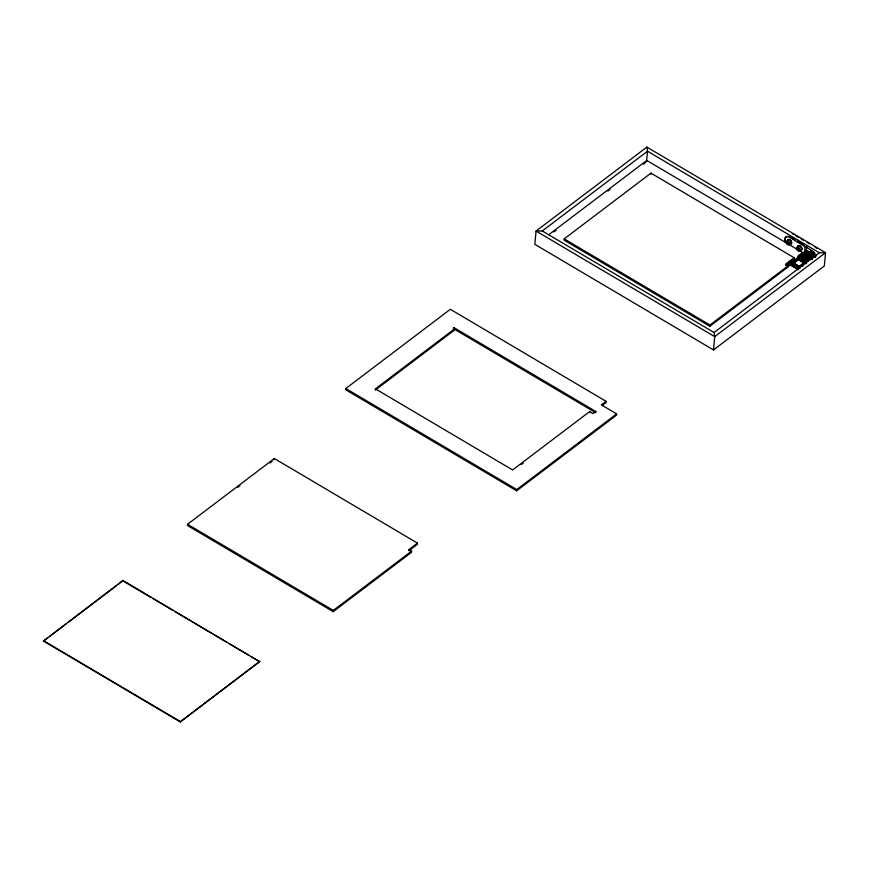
<?xml version="1.0" encoding="UTF-8"?>
<svg xmlns="http://www.w3.org/2000/svg" width="869" height="869" viewBox="0 0 869 869"><rect width="100%" height="100%" fill="white"/><g stroke="black" fill="none" stroke-linecap="round" stroke-linejoin="round"><path stroke-width="1.3" d="M809.072 252.477C809.278 252.206 808.55 251.597 809.506 253.096M814.21 254.009L813.981 252.597M802.728 256.866L802.25 255.931L799.893 258.81L801.761 258.734M806.236 253.857C802.869 254.78 808.778 252.401 804.781 254.965M803.651 258.354C803.629 256.388 804.509 259.288 803.347 258.028M804.303 258.81L804.27 257.876M804.651 258.745L804.683 258.082L804.509 258.853M804.737 258.799L804.651 258.104M805.215 259.331L805.107 258.386L804.781 259.788L802.837 258.527L803.238 259.212M814.318 254.899L813.753 255.443L814.633 255.225M805.617 261.428L804.911 261.189M806.53 263.687L805.987 263.644M809.419 254.313L808.822 253.705L812.189 256.083M813.319 255.323L813.645 254.726L811.983 254.628L813.764 254.237L813.601 255.117M809.072 251.782L808.952 253.313M814.481 255.334L813.764 255.323L814.481 255.334M800.87 258.071L801.62 258.18L800.534 259.19M805.324 257.333L805.976 257.713L805.324 257.333L806.356 256.051L807.019 257.343M807.04 259.549C810.973 257.202 804.987 260.852 808.224 258.517M808.376 254.878L807.703 254.313L808.485 254.986L804.879 258.462L804.748 259.809M808.626 255.443L806.866 255.855L807.573 254.78M812.146 255.29L812.461 254.78M805.118 258.495L802.826 257.213L802.587 258.919M798.578 259.136L799.361 258.864L798.785 259.451M804.705 263.437L799.089 259.625L800.001 259.407M806.302 253.346L807.073 253.227M806.953 253.748L807.54 253.161L807.442 253.846M808.583 258.723L808.757 259.364M43.45 641.072L122.942 580.449L259.679 661.711L180.231 721.911L43.45 641.072L47.741 637.824M118.608 584.12L122.942 580.449M187.563 524.268L187.454 525.517L333.207 611.667L411.471 552.358L411.591 551.109L408.973 549.566L417.478 543.125L274.343 458.517L187.563 524.268L333.327 610.418L333.207 611.667M180.231 721.911L259.722 661.298M274.224 459.766L274.343 458.517M345.808 388.519L345.688 389.757L516.664 490.811L616.534 415.132L616.653 413.894L601.424 404.889L606.095 401.348L450.348 309.299L345.808 388.519L516.783 489.562L516.664 490.811M454.509 328.916L375.408 388.856L375.289 390.105L454.4 330.155L454.509 328.916L453.227 328.156L453.933 327.624L595.841 411.504L595.721 412.742M408.973 549.566L408.864 550.805L417.359 544.363L417.478 543.125M453.933 327.624L453.814 328.873L594.559 412.058M564.198 238.877L564.09 240.116L709.843 326.266L788.107 266.957L788.226 265.708L785.609 264.165L794.114 257.724L650.968 173.127L564.198 238.877L709.951 325.017L709.843 326.266M589.508 412.84L589.627 411.591L593.049 413.611L595.841 411.504M606.095 401.348L605.975 402.597L602.239 405.432M646.59 161.178L647.514 151.217L646.884 147.089L536.064 231.056L534.837 244.33L713.503 349.925L824.323 265.957L825.55 252.683L646.884 147.089M646.666 161.688L646.786 160.45L802.532 252.499L802.413 253.737L798.676 256.572M650.859 174.365L650.968 173.127M713.503 349.925L714.731 336.651L714.101 332.523L542.278 230.969L536.064 231.056L714.731 336.651L825.55 252.683L819.348 252.77L647.514 151.217L542.278 230.969M789.367 266.001L789.486 264.763C796.102 260.494 783.425 270.02 798.198 259.549L798.383 258.919L798.144 259.701M791.148 264.828L798.155 259.179M792.039 264.491L793.267 263.361L791.572 264.491L794.755 265.197L793.473 264.393L792.854 265.251L792.039 264.491L794.755 265.197L793.625 265.708L794.288 265.164L794.907 266.468L796.808 266.414L793.625 265.664M794.114 257.724L793.994 258.962L785.489 265.403M798.263 259.592L793.766 263.448M794.494 262.927L794.798 262.71M795.569 265.925L794.092 265.653L794.755 265.154L793.473 264.437M797.742 257.278L797.861 256.04L802.532 252.499M799.599 267.098C800.599 266.577 800.751 268.173 799.252 266.892L797.731 268.13L797.047 267.402M797.688 266.392L796.786 267.294L797.731 268.087M804.737 263.068L797.731 268.717L805.53 262.438C806.258 260.646 802.456 261.743 804.336 261.862L804.183 263.09L799.491 260.265M798.861 258.919L798.796 259.288M799.089 259.625L799.86 259.505M798.904 266.902L797.677 267.826C793.712 264.98 797.709 269.803 798.904 266.859M799.991 258.495L800.718 257.8M793.766 262.362L793.56 263.177L799.437 266.533L799.589 265.784L799.632 266.533L793.647 262.992M800.143 260.472L800.784 260.189M800.11 260.211L800.773 260.428M800.273 260.548L801.033 260.135L800.392 259.755L799.86 260.352L801.033 260.135M800.316 260.342L800.392 259.755M801.185 259.657L801.902 258.788L800.74 258.973M800.849 258.766L801.718 259.614L802.402 259.092M801.12 257.854L799.643 258.614M800.436 266.044L800.74 265.773M801.479 258.538L802.402 259.092L801.685 259.95L801.381 259.19L802.261 259.223L801.424 258.451M804.031 256.236L803.706 256.898L802.891 255.975L804.336 255.866L802.989 257.181L802.869 258.701L803.434 256.952L801.555 258.028M803.021 256.496L803.814 255.562L804.498 255.975L802.065 258.223L800.87 257.517M802.608 260.602L803.423 261.156L802.022 260.265L802.576 259.842L803.858 260.819L802 260.472L802.717 260.515M802.663 256.996L802.467 256.409M802.521 257.843L802.619 258.495M802.576 259.842L803.738 260.7M804.14 256.561L803.325 255.649M803.336 256.898L803.195 258.647L803.89 258.289M803.271 259.331L803.336 258.495M803.304 261.243L803.879 260.613M803.662 256.388L803.629 258.625L803.749 257.68M803.695 259.581L803.792 259.19M803.858 256.637L803.738 258.028L802.521 258.886L805.085 260.396L805.042 259.603M803.966 256.464L803.217 258.136M804.042 255.508L805.878 253.27M806.584 246.209A2.868 1.76 52.8 0 1 806.606 246.807L806.258 250.641L804.183 251.749L804.216 253.107M803.304 264.328L803.608 264.067M803.401 263.796L804.042 263.731M805.53 260.352L803.662 261.656L804.238 262.503M804.596 251.891L804.955 248.067A2.868 1.76 52.8 0 0 804.021 245.547M804.564 255.812L805.031 255.54M804.107 263.003L804.89 261.439L799.437 266.533M804.183 261.645L804.716 261.96M804.292 259.386L804.042 259.603M804.466 257.485L804.477 257.322M804.596 259.375L804.488 260.005L805.943 259.114M804.737 255.91L804.205 256.344M805.704 261.917L804.444 262.547L807.16 260.146M804.683 260.157L805.878 259.288M805.291 256.942L807.931 254.66M805.313 255.562L804.748 255.758M805.074 259.95L805.639 257.637L804.998 259.885L805.541 260.059M805.248 257.148L806.541 255.486L807.399 255.986L806.747 256.627M799.632 266.533L805.031 261.71L805.53 262.438M806.997 256.431L805.378 258.06L805.085 260.396L806.117 259.038L803.553 257.528M804.39 254.823L805.585 255.529L806.964 253.944L805.987 253.705M805.813 257.735L805.552 259.592L804.249 260.255M806.084 256.518L806.541 255.486M805.965 259.94C806.595 261.688 805.552 258.462 808.344 258.202L810.516 259.473L810.658 258.256L812.059 259.081L810.658 258.256M805.932 259.57L806.063 258.473C807.431 257.811 805.248 259.603 805.335 258.484M806.236 257.735L806.117 259.038M806.649 253.552L807.225 252.966M806.53 257.756L805.639 258.343M805.052 261.493L806.519 259.527L807.019 260.255M805.585 255.529L806.964 253.944M806.486 259.94L806.921 259.418M806.899 257.235L806.964 256.322M807.301 253.954L807.888 253.368M806.595 260.57L807.192 259.733L806.66 259.418M807.323 258.365L807.92 257.528L807.388 257.213C806.019 259.733 807.529 258.104 802.891 255.975M807.355 256.398L806.79 256.214M807.41 254.682L808.094 255.095L807.703 254.313M807.095 259.244L807.736 259.386M807.182 258.473L807.92 257.528M806.79 258.05L806.932 257.343M807.192 259.733L807.953 260.852L807.399 261.276L806.649 260.841L807.214 260.309M807.247 259.168L809.517 257.061L808.518 257.191L808.42 258.234M807.996 256.974L809.158 255.844L807.888 255.084M808.17 257.05L807.649 256.127L809.158 255.844M807.996 254.204C807.453 250.772 813.047 254.389 811.82 256.464M807.399 261.276L807.964 260.754L806.628 259.831M808.127 256.062L808.279 255.942M808.213 254.78L807.757 254.878M808.224 253.172L808.213 254.302L811.244 256.094M808.452 253.031L808.474 254.074L811.461 255.812M807.486 256.779L808.442 255.497M808.887 252.673L809.474 252.173M808.974 257.202L809.723 257.735M809.289 253.172L809.484 252.053L808.691 252.216M808.485 259.136L809.039 258.614L808.648 259.516M809.235 257.267L809.81 256.246L810.853 256.866L811.831 256.105L814.362 257.343L811.407 255.616L809.875 256.779L810.462 256.464M809.778 252.857L809.865 251.956M809.951 251.891L810.56 252.781L809.799 252.662M810.603 256.551L809.81 256.246M809.908 254.889L810.864 255.464M809.984 255.356L808.811 254.66M810.31 252.173L810.82 251.043L814.275 253.726A1.934 1.184 52.8 0 1 814.188 254.215L813.188 254.324M810.212 256.789L812.102 254.53M810.419 256.887L811.179 256.844L810.049 256.648M810.571 258.929L811.516 259.31L810.397 259.212L810.473 258.386M810.56 256.952L811.157 255.931M810.831 257.105L811.277 255.106L811.049 257.083M810.951 256.952L811.125 255.616M811.298 257.93C810.397 259.299 811.537 257.289 812.157 258.441L811.385 259.407M811.364 253.444L811.885 253.563M812.656 254.009L810.918 255.768M811.798 253.694L811.374 253.27M811.689 256.388L811.776 254.997M811.809 258.701L812.949 256.507L812.884 257.615L811.168 256.605M812.189 256.181L812.243 255.138M812.048 259.635L810.951 258.191M812.537 255.812L811.255 255.269M813.069 254.508L813.102 254.747M813.188 255.247L813.188 254.584M810.419 255.986L813.21 257.604L813.178 256.952M815.524 256.659L813.666 256.529M813.46 255.041L813.645 254.074M814.21 253.791L813.96 252.846L811.049 251.119M813.351 256.377L814.21 256.876L811.527 254.954M814.21 256.876L814.611 256.073L811.994 254.508M807.746 258.05L806.063 256.225M808.029 258.495L809.017 258.766M801.663 256.474L802.532 256.898M806.888 255.671L807.453 255.758M806.682 252.488L808.029 252.445M799.893 258.81L802.532 256.529M807.681 259.929L808.757 258.919M802.445 266.327L802.989 266.37M808.452 254.106L808.311 253.02M801.652 256.681L802.717 256.637M806.79 251.597L808.083 251.956L806.856 251.532A1.401 0.923 5.3 0 1 807.464 251.575M814.286 256.822L815.546 256.779M791.659 264.6L790.573 263.741L791.355 263.361M811.744 255.519L811.288 256.236M794.19 262.014L793.853 262.047M806.736 252.379L807.953 252.466M812.298 255.92L811.19 256.355M548.708 234.76L646.786 160.45M553.987 231.925L556.138 230.296M607.865 191.093L610.027 189.453M643.44 164.143L645.591 162.503M237.802 487.368L239.942 485.738M269.933 463.014L272.084 461.385M49.891 636.195L66.001 623.985M68.14 622.367L116.457 585.749M589.627 411.591L512.612 469.955L375.408 388.856M521.052 464.709L523.192 463.09M794.581 260.7L790.334 263.915A1.401 0.923 5.3 0 0 790.529 265.23L798.133 269.727M799.893 256.67L806.258 251.847M333.327 610.418L411.591 551.109M709.951 325.017L788.226 265.708M803.51 255.931L804.325 255.29M808.604 253.737L807.931 253.954L808.604 253.607M802 260.472L802.554 260.048M807.54 256.246L808.572 255.529M804.162 259.125L804.129 259.831M804.716 259.103L803.727 259.95L804.933 259.223M805.389 258.723L802.989 257.181M805.237 259.549L804.412 259.94M809.875 256.42L812.178 258.147M796.808 266.414L795.526 265.653L796.808 266.414L795.678 266.913L796.786 267.294L798.329 266.392M805.422 260.537L804.618 261.145L805.509 261.515M804.77 261.232L805.574 260.624M797.036 267.446L798.003 266.327M805.921 260.657L805.487 261.363M814.611 256.073L813.286 257.561M714.101 332.523L819.348 252.77M516.783 489.562L616.653 413.894M805.921 260.363L806.638 260.157M810.744 250.956L814.242 253.422M812.341 254.574L806.258 250.641M814.427 256.779L815.437 256.713M805.824 257.8L803.858 256.735M798.904 268.879L798.959 268.228L799.925 268.478M805.563 257.974L806.454 258.549M808.376 252.966L811.646 254.845M810.842 256.018L813.221 257.398M795.396 235.51L798.893 237.585M801.24 238.964L803.575 240.344M807.073 242.418L809.408 243.798M791.355 237.758L794.831 239.811M797.145 241.18L802.934 244.602A2.868 1.76 52.8 0 1 803.499 245.015M810.462 252.445L808.289 251.163A1.401 0.923 5.3 0 0 806.323 251.195L790.388 263.264A1.401 0.923 5.3 0 0 790.594 264.578L798.187 269.075M813.721 254.378L815.893 255.66A1.401 0.923 5.3 0 1 816.219 255.931M808.224 254.182L813.992 257.43M805.704 253.813L806.91 254.53M808.55 255.747L809.104 256.344L808.507 255.986M809.289 256.648L811.852 258.158M804.433 254.237L805.639 254.943M808.996 257.083L809.745 257.528M806.106 255.812L807.192 256.301M806.302 256.594L806.943 256.974M808.702 258.017L809.387 258.43M804.053 255.345L804.846 255.595M807.225 258.06L806.226 257.517M808.018 258.81L808.659 259.19M802.25 255.931L803.445 256.648M805.205 257.963L806.063 258.473M805.911 259.549L804.868 259.071L805.4 259.429M800.925 256.942L802.12 257.648M802.999 258.289L804.9 259.603M805.889 260.591L806.247 261.004M805.302 260.624L806.063 261.091M799.947 258.278L800.588 258.658M802.456 259.94L803.858 260.819M801.196 259.32L801.837 259.842M804.216 261.232L804.857 261.851M803.662 261.656L805.15 262.34M800.382 259.95L801.022 260.331M789.943 261.276L792.267 262.644M788.672 261.83L790.996 263.209M791.192 264.458L797.775 268.347M787.205 263.416L789.486 264.763M122.898 580.872L150.717 597.307M153.042 598.676L172.746 610.331M175.06 611.7L188.975 619.923M191.289 621.292L210.993 632.936M213.318 634.305L227.222 642.528M229.546 643.896L249.251 655.541M251.565 656.91L259.679 661.711M43.493 640.659L180.263 721.498M815.535 256.062L814.535 255.975L814.525 256.627M815.763 255.247A6.083 3.726 52.8 0 0 811.896 250.565L789.704 237.443A6.083 3.726 52.8 0 0 785 241.886M787.727 241.354A2.216 1.358 52.8 0 1 789.128 240.04A2.216 1.358 52.8 0 1 791.116 242.451A2.216 1.358 52.8 0 1 789.715 243.765M787.303 241.213A2.759 1.695 52.8 0 1 789.421 239.725A2.759 1.695 52.8 0 1 791.529 243.342A2.759 1.695 52.8 0 1 788.683 243.581M797.992 247.415A2.216 1.358 52.8 0 1 799.382 246.101A2.216 1.358 52.8 0 1 801.37 248.512A2.216 1.358 52.8 0 1 799.969 249.827M797.568 247.285A2.759 1.695 52.8 0 1 799.686 245.786A2.759 1.695 52.8 0 1 801.794 249.403A2.759 1.695 52.8 0 1 798.937 249.642M815.252 247.252A7.191 4.399 52.8 0 1 816.675 248.284M792.332 233.75A7.191 4.399 52.8 0 1 793.06 234.13M786.152 242.896A6.083 3.726 52.8 0 1 788.357 236.357M789.573 236.748A6.083 3.726 52.8 0 1 790.193 237.074M787.89 240.268A2.488 1.521 52.8 0 1 789.943 239.768A2.488 1.521 52.8 0 1 791.702 242.516A2.488 1.521 52.8 0 1 790.106 243.733M798.187 247.361A2.488 1.521 52.8 0 1 799.447 245.536A2.488 1.521 52.8 0 1 801.87 248.034A2.488 1.521 52.8 0 1 800.61 249.859M804.379 253.4A2.868 1.749 52.8 0 1 802.087 253.726M794.646 260.526L795.189 260.613L794.646 260.526M797.785 259.201L797.242 259.212L797.785 259.201M797.851 258.549L797.297 258.56L797.851 258.549M799.621 257.213L799.067 257.224L799.621 257.213M801.392 255.866L800.838 255.877L801.392 255.866M802.608 254.487L802.674 254.411M803.499 253.824L803.553 253.737M804.379 253.151L804.401 253.107M805.27 252.477L805.291 252.434M791.985 262.536L792.539 262.623L791.985 262.536M792.81 262.514L792.876 262.438M792.876 261.873L793.419 261.949L792.876 261.873M793.755 261.2L794.299 261.287L793.755 261.2M795.526 259.853L796.069 259.94L795.526 259.853M796.417 259.19L796.96 259.277L796.417 259.19M798.187 257.843L798.73 257.93L798.187 257.843M799.958 256.507L799.98 256.453M801.729 255.16L801.783 255.073M786.336 242.408A2.216 1.358 52.8 0 0 789.128 244.841A2.216 1.358 52.8 0 0 788.617 241.615A2.216 1.358 52.8 0 0 786.336 242.408M786.412 242.809A1.662 1.01 52.8 0 0 788.509 244.634A1.662 1.01 52.8 0 0 788.118 242.212A1.662 1.01 52.8 0 0 786.412 242.809M796.591 248.469A2.216 1.358 52.8 0 0 799.382 250.913A2.216 1.358 52.8 0 0 798.872 247.676A2.216 1.358 52.8 0 0 796.591 248.469M796.667 248.871A1.662 1.01 52.8 0 0 798.763 250.696A1.662 1.01 52.8 0 0 798.383 248.284A1.662 1.01 52.8 0 0 796.667 248.871"/></g></svg>
